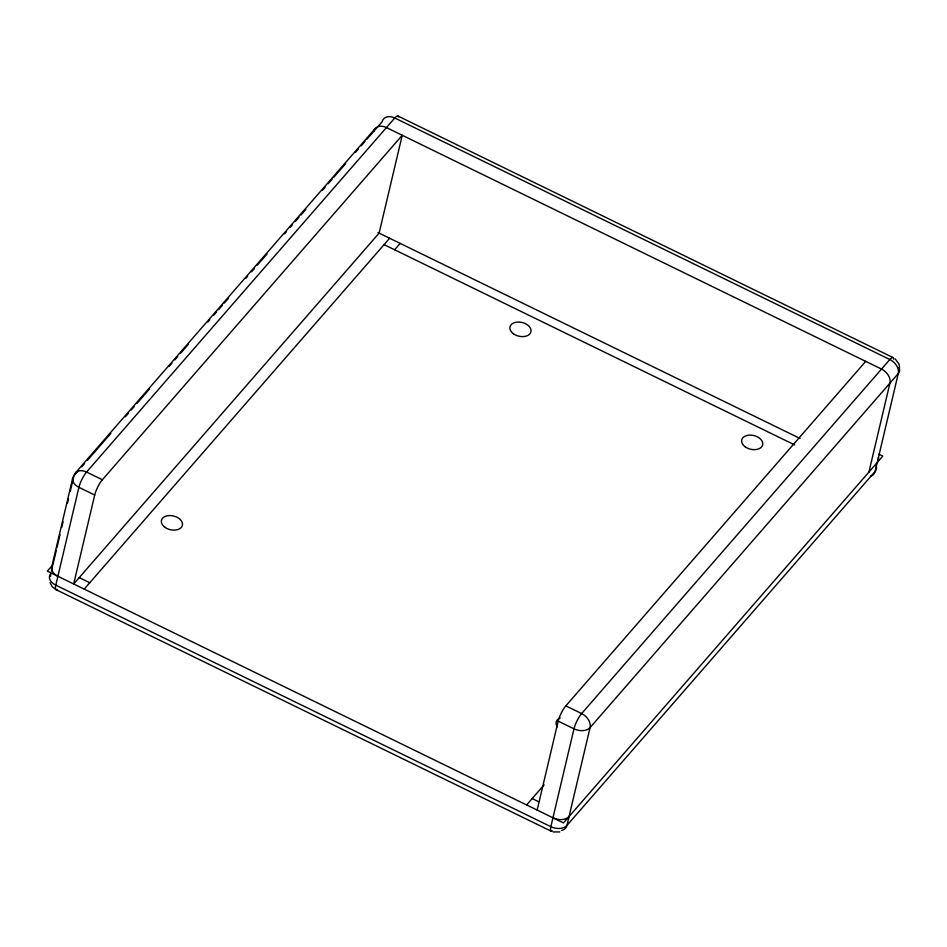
<?xml version="1.0" encoding="UTF-8"?>
<svg xmlns="http://www.w3.org/2000/svg" width="947" height="947" viewBox="0 0 947 947"><rect width="100%" height="100%" fill="white"/><g stroke="black" fill="none" stroke-linecap="round" stroke-linejoin="round"><path stroke-width="1.42" d="M51.6 567.466L72.623 478.519M51.398 571.112L52.606 566.022M52.902 564.755L56.299 550.408M56.974 547.544L60.028 534.629M61.721 527.455L63.082 521.714M67.486 503.07L68.504 498.761M70.196 491.588L73.925 475.808L78.779 470.233M94.712 495.032L73.688 583.979L379.108 233.116L402.238 135.279L102.371 479.762A12.086 2.971 -64 0 0 94.712 495.032L78.909 487.326A12.086 7.919 13.3 0 1 73.925 475.808A12.086 8.641 41 0 1 86.568 472.056L394.769 117.996A12.086 2.971 -64 0 1 398.533 116.919M537.162 810.076L558.185 721.129A12.086 2.971 -64 0 1 565.844 705.858L865.712 361.375M868.92 472.068L889.943 383.121A12.086 8.641 41 0 0 881.515 369.081L386.435 127.573A12.086 8.641 41 0 0 373.805 131.325M75.44 472.896L375.32 128.413M81.691 466.895L84.603 463.545M87.515 460.206L110.811 433.442M125.359 416.727L128.271 413.377M131.183 410.039L134.095 406.689M137.007 403.339L149.626 388.85M169.04 366.56L171.952 363.21M174.864 359.872L177.764 356.522M180.676 353.172L188.441 344.258M207.855 321.968L209.796 319.731M213.679 315.268L216.591 311.93M218.532 309.705L222.415 305.242M224.356 303.004L228.239 298.554M245.699 278.489L247.641 276.252M251.523 271.789L254.435 268.451M257.347 265.101L267.054 253.962M284.526 233.885L286.468 231.66M290.338 227.197L292.28 224.972M295.192 221.622L299.074 217.171M301.016 214.933L305.869 209.37M322.371 190.418L325.283 187.068M328.195 183.718L332.077 179.267M334.019 177.03L345.655 163.653M355.362 152.503L358.274 149.164M361.186 145.814L365.068 141.363M367.01 139.126L382.138 121.761M52.203 565.56L47.35 571.136L563.489 822.931L882.805 456.111L878.828 454.169M84.212 589.117L389.643 238.253M394.627 249.771L400.179 243.391M526.627 804.938L544.099 784.874M559.76 831.916L553.202 831.951M398.083 116.09L893.151 357.611M377.983 232.571L800.085 438.485M384.091 244.634L794.616 444.901M102.371 479.762L86.568 472.056A12.086 2.971 -64 0 0 78.909 487.326L55.778 585.163A12.086 2.971 -64 0 0 57.353 589.401M565.844 705.858L581.636 713.564A12.086 8.641 41 0 1 590.076 727.604L566.945 825.441A12.086 8.641 41 0 1 561.417 830.448M558.185 721.129L573.989 728.847A12.086 7.919 13.3 0 0 590.076 727.604L898.277 373.544A12.086 7.919 13.3 0 0 899.117 367.531M79.24 577.599L89.776 582.736M532.178 798.558L538.76 801.778M551 831.099L55.92 589.59L52.274 586.761L50.025 582.701M895.152 358.866L899.046 364.169L899.532 367.602M557.416 726.799A10.76 7.043 13.3 0 1 560.174 717.968M569.04 816.551A12.086 7.919 13.3 0 1 552.953 817.782M57.885 576.273A12.086 7.919 13.3 0 1 52.452 565.347M878.39 457.33A12.086 7.919 13.3 0 1 877.253 462.491M893.684 359.209A12.086 2.971 -64 0 0 889.849 359.517L394.769 117.996A12.086 8.641 41 0 0 382.363 120.979M552.409 830.921A12.086 2.971 -64 0 1 550.858 826.684L573.989 728.847A12.086 2.971 -64 0 1 581.636 713.564L889.849 359.517A12.086 8.641 41 0 1 898.277 373.544L875.146 471.393L566.945 825.441A12.086 7.919 13.3 0 1 550.858 826.684L55.778 585.163A12.086 7.919 13.3 0 1 50.807 573.645M875.987 465.368A12.086 7.919 13.3 0 1 875.146 471.393A12.086 8.641 41 0 1 870.577 476.175M50.629 576.297A12.086 8.641 41 0 1 50.653 574.474M164.908 527.29A10.76 7.043 13.3 0 0 182.309 525.632A10.76 7.043 13.3 0 0 168.554 515.618A10.76 7.043 13.3 0 0 164.908 527.29M745.182 446.818A10.76 7.043 13.3 0 0 762.584 445.173A10.76 7.043 13.3 0 0 748.817 435.158A10.76 7.043 13.3 0 0 745.182 446.818M513.44 333.77A10.76 7.043 13.3 0 0 530.841 332.125A10.76 7.043 13.3 0 0 517.086 322.11A10.76 7.043 13.3 0 0 513.44 333.77"/></g></svg>
